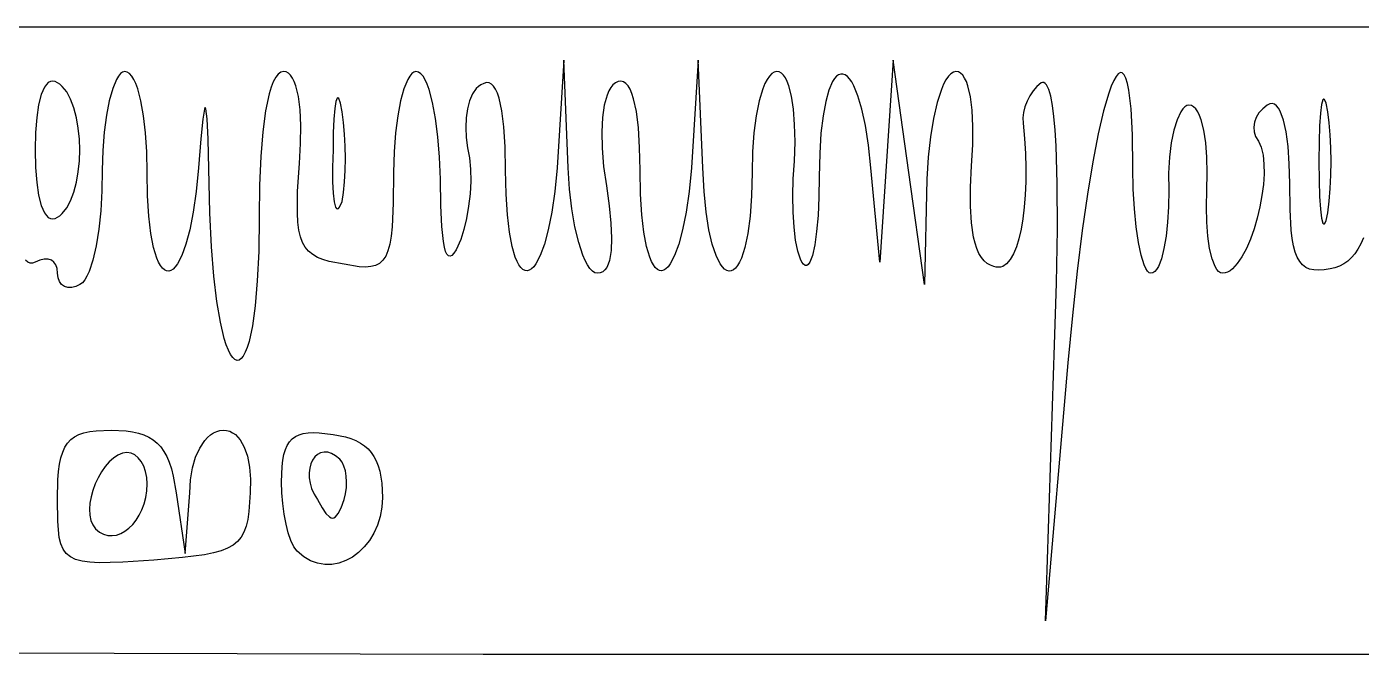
# Model space of a CAD drawing. Extents: x 27 to 7227, y -6929 to 395.
# Drawn here: x 2151.7 to 2624.6, y -6135.3 to -5913 of the extents above; entities that cross this region are included whole.
import ezdxf

# ---------------------------------------------------------------- set-up
doc = ezdxf.new("R2010")
doc.units = 0

msp = doc.modelspace()

# ---------------------------------------------------------------- linework, layer by layer
at = {"layer": 'Layer 1'}
for p, q in [((27.4645, -5913.03305), (3627.1245, -5913.03305)), ((2185.721028, -5929.090735), (2184.98367, -5929.627136)), ((2186.4642, -5928.9078), (2185.721028, -5929.090735)), ((2187.338178, -5929.090928), (2186.4642, -5928.9078)), ((2188.172623, -5929.628686), (2187.338178, -5929.090928)), ((2241.806702, -5929.138407), (2240.849978, -5929.822475)), ((2242.8204, -5928.9078), (2241.806702, -5929.138407)), ((2243.685076, -5929.055271), (2242.8204, -5928.9078)), ((2244.491616, -5929.492256), (2243.685076, -5929.055271)), ((2245.237694, -5930.210619), (2244.491616, -5929.492256)), ((2288.908478, -5929.090928), (2288.17112, -5929.628686)), ((2289.65165, -5928.9078), (2288.908478, -5929.090928)), ((2290.525821, -5929.100231), (2289.65165, -5928.9078)), ((2291.361623, -5929.665895), (2290.525821, -5929.100231)), ((2342.0391, -5924.93905), (2339.65785, -5963.03905)), ((2343.6266, -5963.03905), (2342.0391, -5924.93905)), ((2389.664, -5924.939), (2387.28275, -5963.039)), ((2391.2515, -5963.039), (2389.664, -5924.939)), ((2416.562358, -5929.090828), (2415.702721, -5929.628586)), ((2417.44525, -5928.9077), (2416.562358, -5929.090828)), ((2418.31012, -5929.054978), (2417.44525, -5928.9077)), ((2419.118016, -5929.49061), (2418.31012, -5929.054978)), ((2419.867777, -5930.205295), (2419.118016, -5929.49061)), ((2458.7202, -5924.9388), (2456.33895, -5960.6576)), ((2464.27645, -5964.6263), (2458.7202, -5924.9388)), ((2480.05315, -5929.09993), (2479.166964, -5929.665591)), ((2480.94515, -5928.9075), (2480.05315, -5929.09993)), ((2481.809826, -5929.055165), (2480.94515, -5928.9075)), ((2482.616366, -5929.493511), (2481.809826, -5929.055165)), ((2483.362444, -5930.21556), (2482.616366, -5929.493511)), ((2539.207956, -5929.282214), (2538.461003, -5929.705954)), ((2539.911307, -5929.398413), (2539.207956, -5929.282214)), ((2540.566986, -5930.067194), (2539.911307, -5929.398413)), ((2158.693691, -5933.475401), (2158.04063, -5934.41139)), ((2159.395586, -5932.802186), (2158.693691, -5933.475401)), ((2160.14399, -5932.398722), (2159.395586, -5932.802186)), ((2160.936577, -5932.271986), (2160.14399, -5932.398722)), ((2161.771022, -5932.428953), (2160.936577, -5932.271986)), ((2162.645, -5932.8766), (2161.771022, -5932.428953)), ((2163.518978, -5933.423069), (2162.645, -5932.8766)), ((2164.353423, -5934.160226), (2163.518978, -5933.423069)), ((2165.894414, -5936.150791), (2164.353423, -5934.160226)), ((2183.549649, -5931.685925), (2182.208646, -5934.935339)), ((2184.257939, -5930.498401), (2183.549649, -5931.685925)), ((2184.98367, -5929.627136), (2184.257939, -5930.498401)), ((2188.96521, -5930.503633), (2188.172623, -5929.628686)), ((2189.713614, -5931.698328), (2188.96521, -5930.503633)), ((2190.415509, -5933.195331), (2189.713614, -5931.698328)), ((2191.06857, -5934.9772), (2190.415509, -5933.195331)), ((2239.112099, -5932.504487), (2238.333271, -5934.479177)), ((2239.951389, -5930.948378), (2239.112099, -5932.504487)), ((2240.849978, -5929.822475), (2239.951389, -5930.948378)), ((2245.920986, -5931.202219), (2245.237694, -5930.210619)), ((2246.539165, -5932.458918), (2245.920986, -5931.202219)), ((2247.089907, -5933.972578), (2246.539165, -5932.458918)), ((2247.979775, -5937.738225), (2247.089907, -5933.972578)), ((2286.737099, -5931.698328), (2285.396096, -5934.9772)), ((2287.445389, -5930.503633), (2286.737099, -5931.698328)), ((2288.17112, -5929.628686), (2287.445389, -5930.503633)), ((2292.157892, -5930.587353), (2291.361623, -5929.665895)), ((2292.913466, -5931.847163), (2292.157892, -5930.587353)), ((2293.627183, -5933.427883), (2292.913466, -5931.847163)), ((2294.297878, -5935.312073), (2293.627183, -5933.427883)), ((2311.814638, -5934.20767), (2311.033291, -5934.918286)), ((2312.6704, -5933.6703), (2311.814638, -5934.20767)), ((2313.684098, -5933.093405), (2312.6704, -5933.6703)), ((2314.640822, -5932.850209), (2313.684098, -5933.093405)), ((2315.539411, -5932.939549), (2314.640822, -5932.850209)), ((2316.378701, -5933.360263), (2315.539411, -5932.939549)), ((2317.157529, -5934.111187), (2316.378701, -5933.360263)), ((2317.874733, -5935.191159), (2317.157529, -5934.111187)), ((2359.439926, -5933.600537), (2358.661291, -5934.575671)), ((2360.2953, -5932.87655), (2359.439926, -5933.600537)), ((2361.308998, -5932.448088), (2360.2953, -5932.87655)), ((2362.265722, -5932.351001), (2361.308998, -5932.448088)), ((2363.164311, -5932.5818), (2362.265722, -5932.351001)), ((2364.003601, -5933.136998), (2363.164311, -5932.5818)), ((2364.782429, -5934.013107), (2364.003601, -5933.136998)), ((2365.499633, -5935.206638), (2364.782429, -5934.013107)), ((2413.309844, -5933.195231), (2412.589732, -5934.9771)), ((2414.071813, -5931.698228), (2413.309844, -5933.195231)), ((2414.870989, -5930.503533), (2414.071813, -5931.698228)), ((2415.702721, -5929.628586), (2414.870989, -5930.503533)), ((2420.558238, -5931.189731), (2419.867777, -5930.205295)), ((2421.188239, -5932.434617), (2420.558238, -5931.189731)), ((2421.756615, -5933.930649), (2421.188239, -5932.434617)), ((2422.703844, -5937.63895), (2421.756615, -5933.930649)), ((2437.256428, -5932.490399), (2435.961356, -5935.453203)), ((2437.950691, -5931.412388), (2437.256428, -5932.490399)), ((2438.670097, -5930.604273), (2437.950691, -5931.412388)), ((2439.410141, -5930.06678), (2438.670097, -5930.604273)), ((2440.166319, -5929.800638), (2439.410141, -5930.06678)), ((2440.934123, -5929.806571), (2440.166319, -5929.800638)), ((2441.709049, -5930.085307), (2440.934123, -5929.806571)), ((2442.486592, -5930.637574), (2441.709049, -5930.085307)), ((2443.262245, -5931.464096), (2442.486592, -5930.637574)), ((2444.031503, -5932.565602), (2443.262245, -5931.464096)), ((2444.78986, -5933.942818), (2444.031503, -5932.565602)), ((2446.255852, -5937.527286), (2444.78986, -5933.942818)), ((2476.601424, -5933.427563), (2475.79663, -5935.311747)), ((2477.435288, -5931.846848), (2476.601424, -5933.427563)), ((2478.292405, -5930.587044), (2477.435288, -5931.846848)), ((2479.166964, -5929.665591), (2478.292405, -5930.587044)), ((2484.045736, -5931.214336), (2483.362444, -5930.21556)), ((2484.663915, -5932.482863), (2484.045736, -5931.214336)), ((2485.214657, -5934.014165), (2484.663915, -5932.482863)), ((2486.104525, -5937.837188), (2485.214657, -5934.014165)), ((2509.662727, -5934.206451), (2508.329475, -5935.778448)), ((2511.1076, -5932.8763), (2509.662727, -5934.206451)), ((2511.616871, -5932.75748), (2511.1076, -5932.8763)), ((2512.102888, -5932.846642), (2511.616871, -5932.75748)), ((2512.565651, -5933.142477), (2512.102888, -5932.846642)), ((2513.005159, -5933.643679), (2512.565651, -5933.142477)), ((2513.814412, -5935.256945), (2513.005159, -5933.643679)), ((2535.999228, -5934.090354), (2535.118562, -5936.5474)), ((2536.85257, -5932.122668), (2535.999228, -5934.090354)), ((2537.674518, -5930.656986), (2536.85257, -5932.122668)), ((2538.461003, -5929.705954), (2537.674518, -5930.656986)), ((2541.170923, -5931.301203), (2540.566986, -5930.067194)), ((2541.719051, -5933.113084), (2541.170923, -5931.301203)), ((2542.207297, -5935.51548), (2541.719051, -5933.113084)), ((2156.890313, -5937.043788), (2155.963237, -5940.643568)), ((2158.04063, -5934.41139), (2156.890313, -5937.043788)), ((2167.24937, -5938.736672), (2165.894414, -5936.150791)), ((2168.399688, -5941.80625), (2167.24937, -5938.736672)), ((2182.208646, -5934.935339), (2181.007169, -5939.22655)), ((2192.218888, -5939.325775), (2191.06857, -5934.9772)), ((2237.616067, -5936.860819), (2236.371181, -5942.79845)), ((2238.333271, -5934.479177), (2237.616067, -5936.860819)), ((2248.571987, -5942.43405), (2247.979775, -5937.738225)), ((2261.749078, -5938.325854), (2261.268488, -5939.524231)), ((2262.011465, -5938.235355), (2261.749078, -5938.325854)), ((2262.28548, -5938.494834), (2262.011465, -5938.235355)), ((2262.859088, -5940.096279), (2262.28548, -5938.494834)), ((2285.396096, -5934.9772), (2284.194619, -5939.325775)), ((2295.505556, -5939.9211), (2294.297878, -5935.312073)), ((2309.693838, -5936.808093), (2308.652041, -5939.237402)), ((2311.033291, -5934.918286), (2309.693838, -5936.808093)), ((2318.529151, -5936.599018), (2317.874733, -5935.191159)), ((2319.119619, -5938.3336), (2318.529151, -5936.599018)), ((2320.104055, -5942.778284), (2319.119619, -5938.3336)), ((2357.343542, -5937.242175), (2356.360656, -5940.801648)), ((2357.961722, -5935.792651), (2357.343542, -5937.242175)), ((2358.661291, -5934.575671), (2357.961722, -5935.792651)), ((2366.154051, -5936.714102), (2365.499633, -5935.206638)), ((2366.744519, -5938.532013), (2366.154051, -5936.714102)), ((2367.728955, -5943.085217), (2366.744519, -5938.532013)), ((2412.589732, -5934.9771), (2411.293688, -5939.325675)), ((2423.390624, -5942.24022), (2422.703844, -5937.63895)), ((2435.961356, -5935.453203), (2434.820926, -5939.48687)), ((2447.624176, -5942.223314), (2446.255852, -5937.527286)), ((2475.79663, -5935.311747), (2474.2975, -5939.920762)), ((2486.696737, -5942.627593), (2486.104525, -5937.837188)), ((2507.145051, -5937.536481), (2506.146663, -5939.424737)), ((2508.329475, -5935.778448), (2507.145051, -5937.536481)), ((2514.530647, -5937.675978), (2513.814412, -5935.256945)), ((2515.153865, -5940.890312), (2514.530647, -5937.675978)), ((2535.118562, -5936.5474), (2533.291538, -5942.878993)), ((2542.987872, -5942.142401), (2542.207297, -5935.51548)), ((2611.001778, -5938.95372), (2610.521187, -5940.615631)), ((2611.264165, -5938.676218), (2611.001778, -5938.95372)), ((2611.53818, -5938.780087), (2611.264165, -5938.676218)), ((2612.111788, -5940.169142), (2611.53818, -5938.780087)), ((2155.963237, -5940.643568), (2155.278008, -5945.15492)), ((2169.326763, -5945.247903), (2168.399688, -5941.80625)), ((2181.007169, -5939.22655), (2179.991727, -5944.41073)), ((2193.145963, -5944.604529), (2192.218888, -5939.325775)), ((2214.750796, -5942.179921), (2214.170986, -5945.762642)), ((2215.004656, -5941.697202), (2214.750796, -5942.179921)), ((2215.237588, -5942.103963), (2215.004656, -5941.697202)), ((2215.649965, -5945.637083), (2215.237588, -5942.103963)), ((2236.371181, -5942.79845), (2235.386745, -5950.224363)), ((2248.847939, -5947.994944), (2248.571987, -5942.43405)), ((2260.862311, -5942.024854), (2260.549152, -5945.762613)), ((2261.268488, -5939.524231), (2260.862311, -5942.024854)), ((2263.4513, -5943.1953), (2262.859088, -5940.096279)), ((2263.972198, -5946.968713), (2263.4513, -5943.1953)), ((2263.4513, -5943.1953), (2263.4513, -5943.1953)), ((2284.194619, -5939.325775), (2283.179177, -5944.604529)), ((2296.527199, -5945.534714), (2295.505556, -5939.9211)), ((2307.9079, -5942.103894), (2307.461416, -5945.305249)), ((2308.652041, -5939.237402), (2307.9079, -5942.103894)), ((2320.81874, -5948.515913), (2320.104055, -5942.778284)), ((2356.360656, -5940.801648), (2355.731238, -5945.179675)), ((2368.44364, -5948.838345), (2367.728955, -5943.085217)), ((2411.293688, -5939.325675), (2410.220885, -5944.604429)), ((2423.807652, -5947.660044), (2423.390624, -5942.24022)), ((2434.820926, -5939.48687), (2433.871181, -5944.585588)), ((2448.858789, -5948.036717), (2447.624176, -5942.223314)), ((2474.2975, -5939.920762), (2472.984408, -5945.53437)), ((2486.972689, -5948.32957), (2486.696737, -5942.627593)), ((2504.856819, -5943.368683), (2504.639778, -5945.31275)), ((2505.371516, -5941.387408), (2504.856819, -5943.368683)), ((2506.146663, -5939.424737), (2505.371516, -5941.387408)), ((2515.684065, -5944.889482), (2515.153865, -5940.890312)), ((2533.291538, -5942.878993), (2531.404051, -5951.01629)), ((2543.480092, -5951.283122), (2542.987872, -5942.142401)), ((2560.593002, -5943.182641), (2559.281454, -5945.96231)), ((2561.294122, -5942.168946), (2560.593002, -5943.182641)), ((2562.016171, -5941.426164), (2561.294122, -5942.168946)), ((2562.752172, -5940.96941), (2562.016171, -5941.426164)), ((2563.49515, -5940.8138), (2562.752172, -5940.96941)), ((2564.36002, -5940.969411), (2563.49515, -5940.8138)), ((2565.167916, -5941.426168), (2564.36002, -5940.969411)), ((2565.917677, -5942.168954), (2565.167916, -5941.426168)), ((2566.608138, -5943.182655), (2565.917677, -5942.168954)), ((2567.238139, -5944.452154), (2566.608138, -5943.182655)), ((2588.324642, -5943.579523), (2587.341756, -5945.180975)), ((2589.642391, -5942.108295), (2588.324642, -5943.579523)), ((2591.2764, -5940.8138), (2589.642391, -5942.108295)), ((2592.150378, -5940.384545), (2591.2764, -5940.8138)), ((2592.984823, -5940.282017), (2592.150378, -5940.384545)), ((2593.77741, -5940.498076), (2592.984823, -5940.282017)), ((2594.525814, -5941.024583), (2593.77741, -5940.498076)), ((2595.227709, -5941.853399), (2594.525814, -5941.024583)), ((2595.88077, -5942.976386), (2595.227709, -5941.853399)), ((2597.031087, -5946.072312), (2595.88077, -5942.976386)), ((2610.115011, -5943.691407), (2609.801852, -5948.106635)), ((2610.521187, -5940.615631), (2610.115011, -5943.691407)), ((2612.704, -5943.1953), (2612.111788, -5940.169142)), ((2613.224898, -5947.04151), (2612.704, -5943.1952)), ((2612.704, -5943.1952), (2612.704, -5943.1953)), ((2155.278008, -5945.15492), (2154.853228, -5950.522035)), ((2170.011992, -5948.950009), (2169.326763, -5945.247903)), ((2179.991727, -5944.41073), (2179.208829, -5950.33905)), ((2193.831192, -5950.673934), (2193.145963, -5944.604529)), ((2214.170986, -5945.762642), (2213.479555, -5952.749808)), ((2216.006533, -5952.881602), (2215.649965, -5945.637083)), ((2248.789028, -5954.355797), (2248.847939, -5947.994944)), ((2260.549152, -5945.762613), (2260.347613, -5950.672399)), ((2264.344269, -5951.058386), (2263.972198, -5946.968713)), ((2283.179177, -5944.604529), (2282.396279, -5950.673934)), ((2297.353505, -5952.013388), (2296.527199, -5945.534714)), ((2307.461416, -5945.305249), (2307.312588, -5948.739148)), ((2355.731238, -5945.179675), (2355.473889, -5950.301843)), ((2410.220885, -5944.604429), (2409.408531, -5950.673834)), ((2423.945628, -5953.824009), (2423.807652, -5947.660044)), ((2433.871181, -5944.585588), (2433.148165, -5950.743541)), ((2449.923644, -5954.973308), (2448.858789, -5948.036717)), ((2472.984408, -5945.53437), (2471.903863, -5952.013045)), ((2486.913778, -5954.88731), (2486.972689, -5948.32957)), ((2504.639778, -5945.31275), (2504.7576, -5947.1638)), ((2504.7576, -5947.1638), (2505.260864, -5952.609019)), ((2516.121247, -5949.663025), (2515.684065, -5944.889482)), ((2559.281454, -5945.96231), (2558.137337, -5949.64425)), ((2567.806515, -5945.962336), (2567.238139, -5944.452154)), ((2568.753744, -5949.644287), (2567.806515, -5945.962336)), ((2586.712338, -5946.866144), (2586.454989, -5948.588519)), ((2587.341756, -5945.180975), (2586.712338, -5946.866144)), ((2597.958163, -5950.24725), (2597.031087, -5946.072312)), ((2609.801852, -5948.106635), (2609.600313, -5953.786904)), ((2613.596969, -5951.343597), (2613.224898, -5947.04151)), ((2154.853228, -5950.522035), (2154.7075, -5956.6891)), ((2170.436772, -5952.800949), (2170.011992, -5948.950009)), ((2170.5825, -5956.6891), (2170.436772, -5952.800949)), ((2179.208829, -5950.33905), (2178.704984, -5956.862683)), ((2194.255972, -5957.394467), (2193.831192, -5950.673934)), ((2213.479555, -5952.749808), (2212.6579, -5963.0391)), ((2216.62665, -5978.9141), (2216.006533, -5952.881602)), ((2235.386745, -5950.224363), (2234.67206, -5959.045538)), ((2260.347613, -5950.672399), (2260.2763, -5956.6891)), ((2264.567511, -5955.334094), (2264.344269, -5951.058386)), ((2282.396279, -5950.673934), (2281.892434, -5957.394467)), ((2297.975173, -5959.217592), (2297.353505, -5952.013388)), ((2307.312588, -5948.739148), (2307.461416, -5952.303271)), ((2307.461416, -5952.303271), (2307.9079, -5955.8953)), ((2321.254372, -5955.537184), (2320.81874, -5948.515913)), ((2355.473889, -5950.301843), (2355.607214, -5956.093738)), ((2368.879272, -5955.763492), (2368.44364, -5948.838345)), ((2409.408531, -5950.673834), (2408.893834, -5957.394367)), ((2433.148165, -5950.743541), (2432.687924, -5957.954916)), ((2471.903863, -5952.013045), (2471.102373, -5959.217263)), ((2505.260864, -5952.609019), (2505.583906, -5957.908895)), ((2516.465412, -5955.200475), (2516.121247, -5949.663025)), ((2531.404051, -5951.01629), (2529.48866, -5960.858135)), ((2543.6514, -5963.0388), (2543.480092, -5951.283122)), ((2558.137337, -5949.64425), (2557.216463, -5954.10754)), ((2569.440524, -5954.107584), (2568.753744, -5949.644287)), ((2586.454989, -5948.588519), (2586.588314, -5950.301593)), ((2586.588314, -5950.301593), (2587.130917, -5951.958856)), ((2587.130917, -5951.958856), (2588.1014, -5953.5138)), ((2598.643392, -5955.436086), (2597.958163, -5950.24725)), ((2613.820211, -5955.961936), (2613.596969, -5951.343597)), ((2154.7075, -5956.6891), (2154.853228, -5962.856165)), ((2170.436772, -5960.57722), (2170.5825, -5956.6891)), ((2170.5825, -5956.6891), (2170.5825, -5956.6891)), ((2178.704984, -5956.862683), (2178.5267, -5963.8328)), ((2194.4017, -5964.6266), (2194.255972, -5957.394467)), ((2248.37665, -5961.4515), (2248.789028, -5954.355797)), ((2260.2763, -5956.6891), (2260.087164, -5962.780201)), ((2264.641925, -5959.665612), (2264.567511, -5955.334094)), ((2281.892434, -5957.394467), (2281.71415, -5964.6266)), ((2307.9079, -5955.8953), (2308.619484, -5959.44237)), ((2321.40165, -5963.8328), (2321.254372, -5955.537184)), ((2355.607214, -5956.093738), (2356.149817, -5962.480945)), ((2369.02655, -5963.83275), (2368.879272, -5955.763492)), ((2408.893834, -5957.394367), (2408.714, -5964.6265)), ((2423.79525, -5960.6577), (2423.945628, -5953.824009)), ((2450.7827, -5963.0389), (2449.923644, -5954.973308)), ((2486.5014, -5962.245), (2486.913778, -5954.88731)), ((2516.87469, -5968.525239), (2516.465412, -5955.200475)), ((2557.216463, -5954.10754), (2556.574642, -5959.231259)), ((2569.857552, -5959.231302), (2569.440524, -5954.107584)), ((2588.1014, -5953.5138), (2589.109866, -5955.740207)), ((2589.109866, -5955.740207), (2589.769515, -5958.488678)), ((2599.068172, -5961.573707), (2598.643392, -5955.436086)), ((2609.600313, -5953.786904), (2609.529, -5960.6578)), ((2613.894625, -5960.757), (2613.820211, -5955.961936)), ((2170.011992, -5964.428141), (2170.436772, -5960.57722)), ((2234.67206, -5959.045538), (2234.236428, -5969.168956)), ((2247.723991, -5971.320682), (2248.37665, -5961.4515)), ((2264.567511, -5963.922717), (2264.641925, -5959.665612)), ((2298.3829, -5967.0078), (2297.975173, -5959.217592)), ((2308.619484, -5959.44237), (2308.986904, -5963.435926)), ((2356.149817, -5962.480945), (2357.1203, -5969.38905)), ((2423.345665, -5966.882112), (2423.79525, -5960.6577)), ((2432.687924, -5957.954916), (2432.5265, -5966.2139)), ((2456.33895, -5960.6576), (2453.9577, -5996.3764)), ((2471.102373, -5959.217263), (2470.62645, -5967.0075)), ((2486.093673, -5969.867807), (2486.5014, -5962.245)), ((2505.583906, -5957.908895), (2505.732541, -5963.029711)), ((2529.48866, -5960.858135), (2527.57792, -5972.303372)), ((2556.574642, -5959.231259), (2556.267684, -5964.894486)), ((2569.995528, -5964.894515), (2569.857552, -5959.231302)), ((2589.769515, -5958.488678), (2590.103603, -5961.667358)), ((2590.103603, -5961.667358), (2590.135384, -5965.184392)), ((2599.2139, -5968.595), (2599.068172, -5961.573707)), ((2609.529, -5960.6578), (2609.600313, -5967.530261)), ((2613.820211, -5965.589264), (2613.894625, -5960.757)), ((2154.853228, -5962.856165), (2155.278008, -5968.22328)), ((2169.326763, -5968.13024), (2170.011992, -5964.428141)), ((2178.5267, -5963.8328), (2178.380972, -5971.171901)), ((2194.563124, -5972.980354), (2194.4017, -5964.6266)), ((2212.6579, -5963.0391), (2211.798844, -5971.42851)), ((2260.087164, -5962.780201), (2260.102667, -5967.91322)), ((2264.344269, -5967.975183), (2264.567511, -5963.922717)), ((2281.71415, -5964.6266), (2281.614931, -5975.498792)), ((2298.494521, -5976.393288), (2298.3829, -5967.0078)), ((2308.986904, -5963.435926), (2309.038064, -5967.727139)), ((2321.563074, -5972.326274), (2321.40165, -5963.8328)), ((2339.65785, -5963.03905), (2338.798794, -5971.428267)), ((2344.102523, -5970.567275), (2343.6266, -5963.03905)), ((2369.187974, -5972.326224), (2369.02655, -5963.83275)), ((2387.28275, -5963.039), (2386.423694, -5971.428217)), ((2391.709224, -5971.42841), (2391.2515, -5963.039)), ((2408.714, -5964.6265), (2408.535329, -5972.980254)), ((2423.175133, -5972.948402), (2423.345665, -5966.882112)), ((2432.5265, -5966.2139), (2432.417979, -5973.371619)), ((2453.9577, -5996.3764), (2450.7827, -5963.0389)), ((2469.8327, -6004.3138), (2464.27645, -5964.6263)), ((2470.62645, -5967.0075), (2469.8327, -6004.3138)), ((2505.732541, -5963.029711), (2505.712581, -5967.937747)), ((2543.794027, -5970.567025), (2543.6514, -5963.0388)), ((2556.267684, -5964.894486), (2556.3514, -5970.9763)), ((2569.84515, -5970.9763), (2569.995528, -5964.894515)), ((2590.135384, -5965.184392), (2589.888113, -5968.947925)), ((2613.596969, -5970.319203), (2613.820211, -5965.589264)), ((2155.278008, -5968.22328), (2155.963237, -5972.734632)), ((2167.24937, -5974.641479), (2168.399688, -5971.571894)), ((2168.399688, -5971.571894), (2169.326763, -5968.13024)), ((2178.380972, -5971.171901), (2177.956192, -5978.194736)), ((2211.798844, -5971.42851), (2210.733989, -5978.734266)), ((2234.236428, -5969.168956), (2234.08915, -5980.5016)), ((2247.620128, -5979.087662), (2247.723991, -5971.320682)), ((2260.102667, -5967.91322), (2260.304205, -5972.023045)), ((2260.304205, -5972.023045), (2260.673175, -5975.044563)), ((2263.4513, -5974.9453), (2263.972198, -5971.692785)), ((2263.972198, -5971.692785), (2264.344269, -5967.975183)), ((2309.038064, -5967.727139), (2308.800869, -5972.167181)), ((2338.798794, -5971.428267), (2337.733939, -5978.732666)), ((2344.904013, -5977.574605), (2344.102523, -5970.567275)), ((2357.1203, -5969.38905), (2358.12334, -5976.416545)), ((2386.423694, -5971.428217), (2385.358839, -5978.732616)), ((2392.457628, -5978.734166), (2391.709224, -5971.42841)), ((2486.067318, -5976.64415), (2486.093673, -5969.867807)), ((2505.712581, -5967.937747), (2505.529841, -5972.599285)), ((2516.911897, -5984.780059), (2516.87469, -5968.525239)), ((2544.197103, -5977.574355), (2543.794027, -5970.567025)), ((2556.3514, -5970.9763), (2556.241329, -5976.796102)), ((2569.693221, -5976.796102), (2569.84515, -5970.9763)), ((2589.888113, -5968.947925), (2589.385043, -5972.866101)), ((2599.339476, -5977.737078), (2599.2139, -5968.595)), ((2609.600313, -5967.530261), (2609.801852, -5973.221387)), ((2613.224898, -5974.80729), (2613.596969, -5970.319203)), ((2155.963237, -5972.734632), (2156.890313, -5976.334413)), ((2156.890313, -5976.334413), (2158.04063, -5978.96681)), ((2165.894414, -5977.227374), (2167.24937, -5974.641479)), ((2195.023365, -5980.18534), (2194.563124, -5972.980354)), ((2260.673175, -5975.044563), (2261.190973, -5976.91266)), ((2262.598639, -5976.928141), (2263.4513, -5974.9453)), ((2281.614931, -5975.498792), (2281.218056, -5983.887425)), ((2298.829384, -5983.750986), (2298.494521, -5976.393288)), ((2308.303225, -5976.607226), (2307.573037, -5980.898446)), ((2308.800869, -5972.167181), (2308.303225, -5976.607226)), ((2322.023315, -5979.65354), (2321.563074, -5972.326274)), ((2358.12334, -5976.416545), (2358.745007, -5982.597575)), ((2369.648215, -5979.65349), (2369.187974, -5972.326224)), ((2408.535329, -5972.980254), (2408.028771, -5980.18524)), ((2423.26505, -5978.698437), (2423.175133, -5972.948402)), ((2432.417979, -5973.371619), (2432.10482, -5979.868909)), ((2486.431637, -5982.546124), (2486.067318, -5976.64415)), ((2505.529841, -5972.599285), (2505.190134, -5976.980607)), ((2527.57792, -5972.303372), (2525.704388, -5985.250843)), ((2556.241329, -5976.796102), (2555.917318, -5982.262441)), ((2569.820345, -5982.262441), (2569.693221, -5976.796102)), ((2589.385043, -5972.866101), (2588.649429, -5976.847065)), ((2609.801852, -5973.221387), (2610.115011, -5977.66607)), ((2612.704, -5978.914), (2613.224898, -5974.80729)), ((2158.04063, -5978.96681), (2158.693691, -5979.902799)), ((2158.693691, -5979.902799), (2159.395586, -5980.576014)), ((2159.395586, -5980.576014), (2160.14399, -5980.979478)), ((2160.14399, -5980.979478), (2160.936577, -5981.106214)), ((2160.936577, -5981.106214), (2161.771022, -5980.949247)), ((2161.771022, -5980.949247), (2162.645, -5980.5016)), ((2162.645, -5980.5016), (2163.518978, -5979.955121)), ((2163.518978, -5979.955121), (2164.353423, -5979.217955)), ((2164.353423, -5979.217955), (2165.894414, -5977.227374)), ((2177.956192, -5978.194736), (2177.270963, -5984.733874)), ((2195.746381, -5986.246211), (2195.023365, -5980.18534)), ((2210.733989, -5978.734266), (2209.499376, -5984.951716)), ((2217.215172, -5990.939916), (2216.62665, -5978.9141)), ((2234.08915, -5980.5016), (2233.919199, -5992.613837)), ((2247.805971, -5982.27003), (2247.620128, -5979.087662)), ((2261.190973, -5976.91266), (2261.499869, -5977.393828)), ((2261.499869, -5977.393828), (2261.838995, -5977.562223)), ((2261.838995, -5977.562223), (2262.206027, -5977.409708)), ((2262.206027, -5977.409708), (2262.598639, -5976.928141)), ((2307.573037, -5980.898446), (2306.63821, -5984.892013)), ((2322.746331, -5985.820411), (2322.023315, -5979.65354)), ((2337.733939, -5978.732666), (2336.499326, -5984.946434)), ((2345.984558, -5983.91221), (2344.904013, -5977.574605)), ((2370.371231, -5985.820361), (2369.648215, -5979.65349)), ((2385.358839, -5978.732616), (2384.124226, -5984.946384)), ((2393.452528, -5984.951616), (2392.457628, -5978.734166)), ((2408.028771, -5980.18524), (2407.238509, -5986.246111)), ((2423.596813, -5983.974088), (2423.26505, -5978.698437)), ((2432.10482, -5979.868909), (2431.605626, -5985.566245)), ((2504.699274, -5981.047993), (2504.063075, -5984.767725)), ((2505.190134, -5976.980607), (2504.699274, -5981.047993)), ((2544.823421, -5983.91196), (2544.197103, -5977.574355)), ((2587.704525, -5980.798962), (2586.573586, -5984.629937)), ((2588.649429, -5976.847065), (2587.704525, -5980.798962)), ((2599.772012, -5985.028105), (2599.339476, -5977.737078)), ((2610.115011, -5977.66607), (2610.521187, -5980.7992)), ((2610.521187, -5980.7992), (2611.001778, -5982.555667)), ((2612.111788, -5981.678177), (2612.704, -5978.914)), ((2177.270963, -5984.733874), (2176.343888, -5990.621888)), ((2196.696126, -5991.167616), (2195.746381, -5986.246211)), ((2209.499376, -5984.951716), (2208.131052, -5990.076209)), ((2248.167382, -5985.031494), (2247.805971, -5982.27003)), ((2248.717154, -5987.406934), (2248.167382, -5985.031494)), ((2281.218056, -5983.887425), (2280.861489, -5987.234703)), ((2299.38749, -5989.136706), (2298.829384, -5983.750986)), ((2306.63821, -5984.892013), (2305.52665, -5988.4391)), ((2323.696076, -5990.832702), (2322.746331, -5985.820411)), ((2336.499326, -5984.946434), (2335.131002, -5990.063757)), ((2347.29765, -5989.431263), (2345.984558, -5983.91221)), ((2358.745007, -5982.597575), (2358.976001, -5987.904237)), ((2371.320976, -5990.832652), (2370.371231, -5985.820361)), ((2384.124226, -5984.946384), (2382.755902, -5990.063707)), ((2394.649742, -5990.076109), (2393.452528, -5984.951616)), ((2407.238509, -5986.246111), (2406.208727, -5991.167516)), ((2424.151817, -5988.617221), (2423.596813, -5983.974088)), ((2431.605626, -5985.566245), (2430.939, -5990.3241)), ((2487.195931, -5987.545825), (2486.431637, -5982.546124)), ((2504.063075, -5984.767725), (2503.28735, -5988.106085)), ((2516.577034, -6003.881218), (2516.911897, -5984.780059)), ((2525.704388, -5985.250843), (2523.90062, -5999.599393)), ((2545.635775, -5989.431012), (2544.823421, -5983.91196)), ((2555.917318, -5982.262441), (2555.388668, -5987.24509)), ((2570.207919, -5987.24509), (2569.820345, -5982.262441)), ((2586.573586, -5984.629937), (2585.279867, -5988.248135)), ((2600.129552, -5988.028891), (2599.772012, -5985.028105)), ((2611.001778, -5982.555667), (2611.264165, -5982.897306)), ((2611.264165, -5982.897306), (2611.53818, -5982.870362)), ((2611.53818, -5982.870362), (2611.821496, -5982.466699)), ((2611.821496, -5982.466699), (2612.111788, -5981.678177)), ((2176.343888, -5990.621888), (2175.19357, -5995.691346)), ((2208.131052, -5990.076209), (2206.66506, -5994.103095)), ((2218.060657, -6001.4135), (2217.215172, -5990.939916)), ((2249.468075, -5989.431231), (2248.717154, -5987.406934)), ((2250.432936, -5991.139269), (2249.468075, -5989.431231)), ((2280.374697, -5990.062245), (2279.739077, -5992.403772)), ((2280.861489, -5987.234703), (2280.374697, -5990.062245)), ((2299.750258, -5991.107517), (2299.38749, -5989.136706)), ((2305.52665, -5988.4391), (2303.852334, -5992.076073)), ((2324.836506, -5994.696226), (2323.696076, -5990.832702)), ((2335.131002, -5990.063757), (2333.66501, -5994.078822)), ((2348.79678, -5993.982932), (2347.29765, -5989.431263)), ((2358.976001, -5987.904237), (2358.807019, -5992.308625)), ((2372.461406, -5994.696176), (2371.320976, -5990.832652)), ((2382.755902, -5990.063707), (2381.28991, -5994.078772)), ((2396.005086, -5994.102995), (2394.649742, -5990.076109)), ((2424.911461, -5992.469705), (2424.151817, -5988.617221)), ((2430.939, -5990.3241), (2430.123546, -5994.002949)), ((2487.730976, -5989.698603), (2487.195931, -5987.545825)), ((2488.369503, -5991.615348), (2487.730976, -5989.698603)), ((2503.28735, -5988.106085), (2502.377913, -5991.029353)), ((2546.596957, -5993.982682), (2545.635775, -5989.431012)), ((2555.388668, -5987.24509), (2554.664681, -5991.613825)), ((2570.837337, -5991.613825), (2570.207919, -5987.24509)), ((2585.279867, -5988.248135), (2583.846621, -5991.5617)), ((2600.595224, -5990.626213), (2600.129552, -5988.028891)), ((2601.179494, -5992.839838), (2600.595224, -5990.626213)), ((2624.415462, -5989.927075), (2623.401183, -5991.783747)), ((2625.336724, -5987.837859), (2624.415462, -5989.927075)), ((2156.422623, -5995.668116), (2154.7142, -5996.3766)), ((2157.963614, -5995.322401), (2156.422623, -5995.668116)), ((2159.31857, -5995.330152), (2157.963614, -5995.322401)), ((2160.468888, -5995.682069), (2159.31857, -5995.330152)), ((2161.395963, -5996.368849), (2160.468888, -5995.682069)), ((2175.19357, -5995.691346), (2173.838614, -5999.77482)), ((2197.836556, -5994.954206), (2196.696126, -5991.167616)), ((2198.467015, -5996.423399), (2197.836556, -5994.954206)), ((2206.66506, -5994.103095), (2205.137445, -5997.027723)), ((2233.919199, -5992.613837), (2233.436475, -6003.059899)), ((2251.624527, -5992.565927), (2250.432936, -5991.139269)), ((2253.055638, -5993.746089), (2251.624527, -5992.565927)), ((2254.739059, -5994.714635), (2253.055638, -5993.746089)), ((2256.687581, -5995.506448), (2254.739059, -5994.714635)), ((2258.913993, -5996.156408), (2256.687581, -5995.506448)), ((2278.936025, -5994.293), (2277.946938, -5995.763649)), ((2279.739077, -5992.403772), (2278.936025, -5994.293)), ((2300.168838, -5992.606263), (2299.750258, -5991.107517)), ((2300.643227, -5993.63992), (2300.168838, -5992.606263)), ((2301.173427, -5994.215467), (2300.643227, -5993.63992)), ((2301.759438, -5994.339879), (2301.173427, -5994.215467)), ((2302.401259, -5994.020133), (2301.759438, -5994.339879)), ((2303.098891, -5993.263205), (2302.401259, -5994.020133)), ((2303.852334, -5992.076073), (2303.098891, -5993.263205)), ((2325.466965, -5996.199017), (2324.836506, -5994.696226)), ((2333.66501, -5994.078822), (2332.137395, -5996.985815)), ((2349.601574, -5995.849489), (2348.79678, -5993.982932)), ((2358.807019, -5992.308625), (2358.228759, -5995.782835)), ((2373.091865, -5996.198967), (2372.461406, -5994.696176)), ((2381.28991, -5994.078772), (2379.762295, -5996.985765)), ((2397.474376, -5997.027623), (2396.005086, -5994.102995)), ((2404.983608, -5994.954106), (2404.311604, -5996.423299)), ((2406.208727, -5991.167516), (2404.983608, -5994.954106)), ((2425.85714, -5995.373408), (2424.911461, -5992.469705)), ((2426.393929, -5996.420051), (2425.85714, -5995.373408)), ((2430.123546, -5994.002949), (2429.177867, -5996.463266)), ((2489.112675, -5993.292572), (2488.369503, -5991.615348)), ((2489.961654, -5994.726787), (2489.112675, -5993.292572)), ((2490.917603, -5995.914506), (2489.961654, -5994.726787)), ((2500.181156, -5995.495741), (2498.905465, -5996.971423)), ((2501.340577, -5993.503811), (2500.181156, -5995.495741)), ((2502.377913, -5991.029353), (2501.340577, -5993.503811)), ((2547.669759, -5997.418139), (2546.596957, -5993.982682)), ((2553.754659, -5995.238419), (2552.667904, -5997.988647)), ((2554.664681, -5991.613825), (2553.754659, -5995.238419)), ((2571.689999, -5995.238419), (2570.837337, -5991.613825)), ((2572.747298, -5997.988647), (2571.689999, -5995.238419)), ((2582.297103, -5994.478777), (2580.654568, -5996.90751)), ((2583.846621, -5991.5617), (2582.297103, -5994.478777)), ((2601.892825, -5994.689531), (2601.179494, -5992.839838)), ((2602.745682, -5996.19506), (2601.892825, -5994.689531)), ((2621.08427, -5994.822708), (2619.776986, -5996.016625)), ((2622.291561, -5993.413687), (2621.08427, -5994.822708)), ((2623.401183, -5991.783747), (2622.291561, -5993.413687)), ((2152.134706, -5996.451591), (2151.32836, -5995.744073)), ((2152.97012, -5996.799828), (2152.134706, -5996.451591)), ((2153.831114, -5996.778319), (2152.97012, -5996.799828)), ((2154.7142, -5996.3766), (2153.831114, -5996.778319)), ((2162.081192, -5997.38119), (2161.395963, -5996.368849)), ((2162.505972, -5998.709791), (2162.081192, -5997.38119)), ((2162.6517, -6000.34535), (2162.505972, -5998.709791)), ((2162.829984, -6001.980909), (2162.6517, -6000.34535)), ((2173.838614, -5999.77482), (2173.09021, -6001.394492)), ((2199.131628, -5997.610633), (2198.467015, -5996.423399)), ((2199.825891, -5998.516489), (2199.131628, -5997.610633)), ((2200.545297, -5999.141548), (2199.825891, -5998.516489)), ((2201.285341, -5999.486391), (2200.545297, -5999.141548)), ((2202.041519, -5999.5516), (2201.285341, -5999.486391)), ((2202.809323, -5999.337756), (2202.041519, -5999.5516)), ((2203.584249, -5998.845442), (2202.809323, -5999.337756)), ((2204.361792, -5998.075237), (2203.584249, -5998.845442)), ((2205.137445, -5997.027723), (2204.361792, -5998.075237)), ((2264.25165, -5997.1703), (2258.913993, -5996.156408)), ((2269.559853, -5998.018339), (2264.25165, -5997.1703)), ((2271.758169, -5998.134813), (2269.559853, -5998.018339)), ((2273.677431, -5998.0013), (2271.758169, -5998.134813)), ((2275.336245, -5997.58408), (2273.677431, -5998.0013)), ((2276.753213, -5996.849436), (2275.336245, -5997.58408)), ((2277.946938, -5995.763649), (2276.753213, -5996.849436)), ((2326.131578, -5997.416797), (2325.466965, -5996.199017)), ((2326.825841, -5998.350291), (2326.131578, -5997.416797)), ((2327.545247, -5999.000227), (2326.825841, -5998.350291)), ((2328.285291, -5999.367332), (2327.545247, -5999.000227)), ((2329.041469, -5999.452331), (2328.285291, -5999.367332)), ((2329.809273, -5999.255953), (2329.041469, -5999.452331)), ((2330.584199, -5998.778923), (2329.809273, -5999.255953)), ((2331.361742, -5998.021968), (2330.584199, -5998.778923)), ((2332.137395, -5996.985815), (2331.361742, -5998.021968)), ((2350.435438, -5997.418389), (2349.601574, -5995.849489)), ((2351.292555, -5998.671029), (2350.435438, -5997.418389)), ((2352.167114, -5999.588805), (2351.292555, -5998.671029)), ((2353.0533, -6000.153113), (2352.167114, -5999.588805)), ((2353.9453, -6000.34535), (2353.0533, -6000.153113)), ((2354.93148, -6000.215707), (2353.9453, -6000.34535)), ((2355.807202, -5999.829102), (2354.93148, -6000.215707)), ((2356.573628, -5999.189025), (2355.807202, -5999.829102)), ((2357.231921, -5998.298963), (2356.573628, -5999.189025)), ((2357.783244, -5997.162403), (2357.231921, -5998.298963)), ((2358.228759, -5995.782835), (2357.783244, -5997.162403)), ((2373.756478, -5997.416747), (2373.091865, -5996.198967)), ((2374.450741, -5998.350241), (2373.756478, -5997.416747)), ((2375.170147, -5999.000177), (2374.450741, -5998.350241)), ((2375.910191, -5999.367282), (2375.170147, -5999.000177)), ((2376.666369, -5999.452281), (2375.910191, -5999.367282)), ((2377.434173, -5999.255903), (2376.666369, -5999.452281)), ((2378.209099, -5998.778873), (2377.434173, -5999.255903)), ((2378.986642, -5998.021918), (2378.209099, -5998.778873)), ((2379.762295, -5996.985765), (2378.986642, -5998.021918)), ((2398.237944, -5998.075137), (2397.474376, -5997.027623)), ((2399.013429, -5998.845342), (2398.237944, -5998.075137)), ((2399.79531, -5999.337656), (2399.013429, -5998.845342)), ((2400.578063, -5999.5515), (2399.79531, -5999.337656)), ((2401.356164, -5999.486291), (2400.578063, -5999.5515)), ((2402.124092, -5999.141448), (2401.356164, -5999.486291)), ((2402.876323, -5998.516389), (2402.124092, -5999.141448)), ((2403.607335, -5997.610533), (2402.876323, -5998.516389)), ((2404.311604, -5996.423299), (2403.607335, -5997.610533)), ((2426.97025, -5997.1702), (2426.393929, -5996.420051)), ((2427.555873, -5997.563781), (2426.97025, -5997.1702)), ((2428.120567, -5997.565525), (2427.555873, -5997.563781)), ((2428.662007, -5997.192873), (2428.120567, -5997.565525)), ((2429.177867, -5996.463266), (2428.662007, -5997.192873)), ((2491.981686, -5996.85224), (2490.917603, -5995.914506)), ((2493.155064, -5997.5365), (2491.981686, -5996.85224)), ((2494.4389, -5997.9638), (2493.155064, -5997.5365)), ((2495.245702, -5998.180768), (2494.4389, -5997.9638)), ((2496.028523, -5998.239171), (2495.245702, -5998.180768)), ((2496.786636, -5998.143223), (2496.028523, -5998.239171)), ((2497.519316, -5997.897139), (2496.786636, -5998.143223)), ((2498.905465, -5996.971423), (2497.519316, -5997.897139)), ((2523.90062, -5999.599393), (2522.199172, -6015.247864)), ((2548.236391, -5998.670779), (2547.669759, -5997.418139)), ((2548.816976, -5999.588555), (2548.236391, -5998.670779)), ((2549.406863, -6000.152863), (2548.816976, -5999.588555)), ((2550.0014, -6000.3451), (2549.406863, -6000.152863)), ((2550.726743, -6000.189683), (2550.0014, -6000.3451)), ((2551.413717, -5999.734282), (2550.726743, -6000.189683)), ((2552.061158, -5998.995178), (2551.413717, -5999.734282)), ((2552.667904, -5997.988647), (2552.061158, -5998.995178)), ((2573.346874, -5998.995178), (2572.747298, -5997.988647)), ((2573.990633, -5999.734282), (2573.346874, -5998.995178)), ((2574.67625, -6000.189683), (2573.990633, -5999.734282)), ((2575.4014, -6000.3451), (2574.67625, -6000.189683)), ((2576.293884, -6000.240043), (2575.4014, -6000.3451)), ((2577.183462, -5999.932527), (2576.293884, -6000.240043)), ((2578.067226, -5999.434034), (2577.183462, -5999.932527)), ((2578.942269, -5998.756046), (2578.067226, -5999.434034)), ((2580.654568, -5996.90751), (2578.942269, -5998.756046)), ((2603.748529, -5997.376189), (2602.745682, -5996.19506)), ((2604.91183, -5998.252686), (2603.748529, -5997.376189)), ((2606.24605, -5998.844316), (2604.91183, -5998.252686)), ((2607.761653, -5999.170847), (2606.24605, -5998.844316)), ((2609.469102, -5999.252043), (2607.761653, -5999.170847)), ((2611.378863, -5999.107672), (2609.469102, -5999.252043)), ((2613.5014, -5998.7575), (2611.378863, -5999.107672)), ((2615.231915, -5998.365874), (2613.5014, -5998.7575)), ((2616.853133, -5997.782395), (2615.231915, -5998.365874)), ((2618.367382, -5997.001249), (2616.853133, -5997.782395)), ((2619.776986, -5996.016625), (2618.367382, -5997.001249)), ((2163.333829, -6003.30951), (2162.829984, -6001.980909)), ((2164.116727, -6004.321851), (2163.333829, -6003.30951)), ((2165.132169, -6005.008631), (2164.116727, -6004.321851)), ((2166.333646, -6005.360548), (2165.132169, -6005.008631)), ((2169.10867, -6005.022584), (2167.674649, -6005.368299)), ((2170.5892, -6004.3141), (2169.10867, -6005.022584)), ((2171.463178, -6003.68506), (2170.5892, -6004.3141)), ((2172.297623, -6002.704881), (2171.463178, -6003.68506)), ((2173.09021, -6001.394492), (2172.297623, -6002.704881)), ((2219.122409, -6010.326713), (2218.060657, -6001.4135)), ((2233.436475, -6003.059899), (2232.681673, -6011.847924)), ((2515.8701, -6025.745), (2516.577034, -6003.881218)), ((2167.674649, -6005.368299), (2166.333646, -6005.360548)), ((2220.359734, -6017.671417), (2219.122409, -6010.326713)), ((2232.681673, -6011.847924), (2231.695491, -6018.986052)), ((2221.731936, -6023.439473), (2220.359734, -6017.671417)), ((2231.695491, -6018.986052), (2230.518621, -6024.48242)), ((2522.199172, -6015.247864), (2520.6326, -6032.0951)), ((2222.455899, -6025.729714), (2221.731936, -6023.439473)), ((2223.19832, -6027.622742), (2222.455899, -6025.729714)), ((2223.954112, -6029.117537), (2223.19832, -6027.622742)), ((2229.191761, -6028.345169), (2228.484802, -6029.66648)), ((2229.871397, -6026.617489), (2229.191761, -6028.345169)), ((2230.518621, -6024.48242), (2229.871397, -6026.617489)), ((2512.6951, -6123.3763), (2515.8701, -6025.745)), ((2224.71819, -6030.213084), (2223.954112, -6029.117537)), ((2225.485464, -6030.908365), (2224.71819, -6030.213084)), ((2226.25085, -6031.202363), (2225.485464, -6030.908365)), ((2227.009259, -6031.094059), (2226.25085, -6031.202363)), ((2227.755606, -6030.582437), (2227.009259, -6031.094059)), ((2228.484802, -6029.66648), (2227.755606, -6030.582437)), ((2520.6326, -6032.0951), (2512.6951, -6123.3763)), ((2170.247211, -6057.464081), (2172.026172, -6056.85637)), ((2172.026172, -6056.85637), (2174.046979, -6056.41609)), ((2174.046979, -6056.41609), (2176.323584, -6056.124638)), ((2176.323584, -6056.124638), (2181.7, -6055.9138)), ((2181.7, -6055.9138), (2186.921401, -6056.152545)), ((2186.921401, -6056.152545), (2189.22049, -6056.468417)), ((2189.22049, -6056.468417), (2191.324241, -6056.930792)), ((2191.324241, -6056.930792), (2193.241955, -6057.551297)), ((2216.848271, -6057.600519), (2217.930757, -6056.876532)), ((2217.930757, -6056.876532), (2219.052775, -6056.347882)), ((2219.052775, -6056.347882), (2220.207348, -6056.023871)), ((2220.207348, -6056.023871), (2221.3875, -6055.9138)), ((2221.3875, -6055.9138), (2222.549639, -6056.01515)), ((2222.549639, -6056.01515), (2223.65248, -6056.315326)), ((2223.65248, -6056.315326), (2224.692535, -6056.808513)), ((2224.692535, -6056.808513), (2225.666316, -6057.488898)), ((2248.22491, -6057.53692), (2249.714737, -6057.108462)), ((2249.714737, -6057.108462), (2251.399901, -6056.862552)), ((2251.399901, -6056.862552), (2253.289702, -6056.788725)), ((2253.289702, -6056.788725), (2255.393443, -6056.876517)), ((2255.393443, -6056.876517), (2260.27995, -6057.4951)), ((2165.27077, -6061.941309), (2166.221875, -6060.477838)), ((2166.221875, -6060.477838), (2167.359015, -6059.256211)), ((2167.359015, -6059.256211), (2168.696143, -6058.257827)), ((2168.696143, -6058.257827), (2170.247211, -6057.464081)), ((2193.241955, -6057.551297), (2194.982935, -6058.341559)), ((2194.982935, -6058.341559), (2196.556482, -6059.313205)), ((2196.556482, -6059.313205), (2197.9719, -6060.477862)), ((2197.9719, -6060.477862), (2199.238489, -6061.847159)), ((2199.238489, -6061.847159), (2200.365553, -6063.432721)), ((2213.053169, -6062.2638), (2214.829799, -6059.597296)), ((2214.829799, -6059.597296), (2215.812293, -6058.510541)), ((2215.812293, -6058.510541), (2216.848271, -6057.600519)), ((2225.666316, -6057.488898), (2226.570333, -6058.350667)), ((2226.570333, -6058.350667), (2227.4011, -6059.388007)), ((2227.4011, -6059.388007), (2228.828925, -6061.966144)), ((2243.380255, -6062.783682), (2244.032927, -6061.285519)), ((2244.032927, -6061.285519), (2244.834427, -6060.022226)), ((2244.834427, -6060.022226), (2245.794056, -6058.983337)), ((2245.794056, -6058.983337), (2246.921117, -6058.158391)), ((2246.921117, -6058.158391), (2248.22491, -6057.53692)), ((2260.27995, -6057.4951), (2264.676581, -6058.319856)), ((2264.676581, -6058.319856), (2266.607471, -6058.911293)), ((2266.607471, -6058.911293), (2268.366278, -6059.628303)), ((2268.366278, -6059.628303), (2269.957654, -6060.475538)), ((2269.957654, -6060.475538), (2271.386249, -6061.457649)), ((2271.386249, -6061.457649), (2272.656714, -6062.579286)), ((2163.394141, -6067.968836), (2163.870856, -6065.668205)), ((2163.870856, -6065.668205), (2164.491748, -6063.665231)), ((2164.491748, -6063.665231), (2165.27077, -6061.941309)), ((2182.444334, -6065.797643), (2180.943457, -6067.175078)), ((2184.011487, -6064.75042), (2182.444334, -6065.797643)), ((2185.622823, -6064.084569), (2184.011487, -6064.75042)), ((2187.25625, -6063.85125), (2185.622823, -6064.084569)), ((2188.702673, -6064.068291), (2187.25625, -6063.85125)), ((2190.046777, -6064.694609), (2188.702673, -6064.068291)), ((2191.260657, -6065.692998), (2190.046777, -6064.694609)), ((2192.316406, -6067.02625), (2191.260657, -6065.692998)), ((2200.365553, -6063.432721), (2201.362392, -6065.246176)), ((2201.362392, -6065.246176), (2202.238309, -6067.299152)), ((2210.448682, -6069.308331), (2211.574193, -6065.525616)), ((2211.574193, -6065.525616), (2213.053169, -6062.2638)), ((2228.828925, -6061.966144), (2229.921885, -6065.1768)), ((2229.921885, -6065.1768), (2230.652072, -6068.973468)), ((2242.222187, -6068.792035), (2242.484187, -6066.526476)), ((2242.484187, -6066.526476), (2242.867109, -6064.52718)), ((2242.867109, -6064.52718), (2243.380255, -6062.783682)), ((2253.037, -6066.523956), (2252.421729, -6067.853526)), ((2253.829003, -6065.408327), (2253.037, -6066.523956)), ((2254.777973, -6064.538031), (2253.829003, -6065.408327)), ((2255.864144, -6063.944463), (2254.777973, -6064.538031)), ((2257.06775, -6063.659015), (2255.864144, -6063.944463)), ((2258.369024, -6063.713081), (2257.06775, -6063.659015)), ((2259.748202, -6064.138055), (2258.369024, -6063.713081)), ((2261.185515, -6064.96533), (2259.748202, -6064.138055)), ((2262.6612, -6066.2263), (2261.185515, -6064.96533)), ((2263.478204, -6067.296017), (2262.6612, -6066.2263)), ((2262.6612, -6066.2263), (2262.6612, -6066.2263)), ((2272.656714, -6062.579286), (2273.7737, -6063.8451)), ((2273.7737, -6063.8451), (2274.741858, -6065.259742)), ((2274.741858, -6065.259742), (2275.565839, -6066.827864)), ((2162.817432, -6073.537483), (2163.04765, -6070.585727)), ((2163.04765, -6070.585727), (2163.394141, -6067.968836)), ((2178.228894, -6070.715947), (2177.059392, -6072.777062)), ((2179.530946, -6068.831566), (2178.228894, -6070.715947)), ((2180.943457, -6067.175078), (2179.530946, -6068.831566)), ((2193.186121, -6068.657158), (2192.316406, -6067.02625)), ((2193.841895, -6070.548516), (2193.186121, -6068.657158)), ((2194.255823, -6072.663115), (2193.841895, -6070.548516)), ((2202.238309, -6067.299152), (2203.002607, -6069.603274)), ((2203.002607, -6069.603274), (2203.664586, -6072.170172)), ((2209.732447, -6073.53753), (2210.448682, -6069.308331)), ((2230.652072, -6068.973468), (2230.991579, -6073.309637)), ((2242.02375, -6074.1638), (2242.222187, -6068.792035)), ((2252.002958, -6069.365643), (2251.800451, -6071.028914)), ((2251.800451, -6071.028914), (2251.833975, -6072.811945)), ((2252.421729, -6067.853526), (2252.002958, -6069.365643)), ((2264.137079, -6068.681985), (2263.478204, -6067.296017)), ((2264.628522, -6070.328397), (2264.137079, -6068.681985)), ((2264.943231, -6072.179444), (2264.628522, -6070.328397)), ((2275.565839, -6066.827864), (2276.250293, -6068.554115)), ((2276.250293, -6068.554115), (2276.799872, -6070.443147)), ((2276.799872, -6070.443147), (2277.219226, -6072.49961)), ((2162.65, -6080.52), (2162.817432, -6073.537483)), ((2176.044531, -6074.96375), (2175.206404, -6077.224852)), ((2177.059392, -6072.777062), (2176.044531, -6074.96375)), ((2194.4, -6074.96375), (2194.255823, -6072.663115)), ((2194.273408, -6077.444219), (2194.39995, -6074.96375)), ((2194.39995, -6074.96375), (2194.4, -6074.96375)), ((2203.664586, -6072.170172), (2204.7188, -6078.1388)), ((2209.4813, -6078.1388), (2209.732447, -6073.53753)), ((2230.991579, -6073.309637), (2230.9125, -6078.1388)), ((2242.132271, -6078.053469), (2242.02375, -6074.1638)), ((2251.833975, -6072.811945), (2252.123296, -6074.683342)), ((2252.123296, -6074.683342), (2252.68818, -6076.611713)), ((2265.071906, -6074.179316), (2264.943231, -6072.179444)), ((2265.005243, -6076.272205), (2265.071906, -6074.179316)), ((2277.219226, -6072.49961), (2277.513007, -6074.728157)), ((2277.513007, -6074.728157), (2277.74245, -6079.7201)), ((2162.6501, -6080.5201), (2162.65, -6080.52)), ((2162.749317, -6088.147525), (2162.6501, -6080.5201)), ((2174.567102, -6079.509209), (2174.148717, -6081.76566)), ((2175.206404, -6077.224852), (2174.567102, -6079.509209)), ((2193.327346, -6082.051689), (2193.908509, -6079.813066)), ((2193.908509, -6079.813066), (2194.273408, -6077.444219)), ((2204.7188, -6078.1388), (2207.8938, -6099.5701)), ((2207.8938, -6099.5701), (2209.4813, -6078.1388)), ((2230.9125, -6078.1388), (2230.455164, -6084.761668)), ((2242.44543, -6081.915236), (2242.132271, -6078.053469)), ((2252.68818, -6076.611713), (2253.548392, -6078.565663)), ((2253.548392, -6078.565663), (2254.7237, -6080.5138)), ((2254.7237, -6080.5138), (2256.370111, -6083.378741)), ((2263.123187, -6083.378741), (2264.2487, -6080.5138)), ((2264.2487, -6080.5138), (2264.733942, -6078.402303)), ((2264.733942, -6078.402303), (2265.005243, -6076.272205)), ((2277.74245, -6079.7201), (2277.534518, -6083.204189)), ((2174.148717, -6081.76566), (2173.97334, -6083.943047)), ((2173.97334, -6083.943047), (2174.063063, -6085.990209)), ((2191.60459, -6086.063848), (2192.552009, -6084.141484)), ((2192.552009, -6084.141484), (2193.327346, -6082.051689)), ((2230.455164, -6084.761668), (2230.052669, -6087.501042)), ((2242.944624, -6085.646782), (2242.44543, -6081.915236)), ((2256.370111, -6083.378741), (2257.774677, -6085.425128)), ((2257.774677, -6085.425128), (2258.993207, -6086.65296)), ((2261.095404, -6086.65296), (2262.090692, -6085.425128)), ((2262.090692, -6085.425128), (2263.123187, -6083.378741)), ((2277.534518, -6083.204189), (2276.934749, -6086.496429)), ((2162.943101, -6091.249654), (2162.749317, -6088.147525)), ((2174.063063, -6085.990209), (2174.439978, -6087.855986)), ((2174.439978, -6087.855986), (2175.126176, -6089.48922)), ((2175.126176, -6089.48922), (2176.14375, -6090.83875)), ((2187.950756, -6090.640313), (2189.281872, -6089.331865)), ((2189.281872, -6089.331865), (2190.50718, -6087.800176)), ((2190.50718, -6087.800176), (2191.60459, -6086.063848)), ((2229.486231, -6089.89625), (2228.719806, -6091.975197)), ((2230.052669, -6087.501042), (2229.486231, -6089.89625)), ((2243.61125, -6089.145787), (2242.944624, -6085.646782)), ((2244.426704, -6092.309932), (2243.61125, -6089.145787)), ((2258.993207, -6086.65296), (2259.55015, -6086.959918)), ((2259.55015, -6086.959918), (2260.081512, -6087.062238)), ((2260.081512, -6087.062238), (2260.594272, -6086.959918)), ((2260.594272, -6086.959918), (2261.095404, -6086.65296)), ((2275.97919, -6089.572401), (2274.703883, -6092.407691)), ((2276.934749, -6086.496429), (2275.97919, -6089.572401)), ((2163.295014, -6093.914602), (2162.943101, -6091.249654)), ((2163.851565, -6096.170274), (2163.295014, -6093.914602)), ((2176.14375, -6090.83875), (2177.526029, -6091.985967)), ((2177.526029, -6091.985967), (2178.979234, -6092.761113)), ((2178.979234, -6092.761113), (2180.481271, -6093.182793)), ((2180.481271, -6093.182793), (2182.010051, -6093.269609)), ((2182.010051, -6093.269609), (2183.543481, -6093.040166)), ((2183.543481, -6093.040166), (2185.059469, -6092.513066)), ((2185.059469, -6092.513066), (2186.535925, -6091.706914)), ((2186.535925, -6091.706914), (2187.950756, -6090.640313)), ((2227.717349, -6093.765788), (2226.442816, -6095.295929)), ((2228.719806, -6091.975197), (2227.717349, -6093.765788)), ((2245.372383, -6095.036895), (2244.426704, -6092.309932)), ((2273.144872, -6094.97788), (2271.338203, -6097.258551)), ((2274.703883, -6092.407691), (2273.144872, -6094.97788)), ((2164.659264, -6098.044574), (2163.851565, -6096.170274)), ((2165.764618, -6099.565408), (2164.659264, -6098.044574)), ((2167.214138, -6100.760681), (2165.764618, -6099.565408)), ((2217.903039, -6099.370094), (2214.727463, -6100.016563)), ((2220.626318, -6098.602702), (2217.903039, -6099.370094)), ((2222.933345, -6097.686481), (2220.626318, -6098.602702)), ((2224.860163, -6096.593525), (2222.933345, -6097.686481)), ((2226.442816, -6095.295929), (2224.860163, -6096.593525)), ((2246.429683, -6097.224358), (2245.372383, -6095.036895)), ((2247.58, -6098.77), (2246.429683, -6097.224358)), ((2247.57995, -6098.7701), (2247.58, -6098.77)), ((2249.880787, -6100.72753), (2247.57995, -6098.7701)), ((2269.319918, -6099.225289), (2267.126062, -6100.853675)), ((2271.338203, -6097.258551), (2269.319918, -6099.225289)), ((2169.054331, -6101.658299), (2167.214138, -6100.760681)), ((2171.331706, -6102.286166), (2169.054331, -6101.658299)), ((2174.092774, -6102.672188), (2171.331706, -6102.286166)), ((2177.384042, -6102.84427), (2174.092774, -6102.672188)), ((2181.25202, -6102.830316), (2177.384042, -6102.84427)), ((2185.743216, -6102.658234), (2181.25202, -6102.830316)), ((2196.7813, -6101.9513), (2185.743216, -6102.658234)), ((2206.875241, -6101.058348), (2196.7813, -6101.9513)), ((2214.727463, -6100.016563), (2206.875241, -6101.058348)), ((2252.294405, -6102.151275), (2249.880787, -6100.72753)), ((2254.784761, -6103.065749), (2252.294405, -6102.151275)), ((2257.315811, -6103.495372), (2254.784761, -6103.065749)), ((2259.85151, -6103.464559), (2257.315811, -6103.495372)), ((2262.355814, -6102.997727), (2259.85151, -6103.464559)), ((2264.79268, -6102.119293), (2262.355814, -6102.997727)), ((2267.126062, -6100.853675), (2264.79268, -6102.119293)), ((2060.729705, -6134.402034), (2182.716053, -6134.91208)), ((2182.716053, -6134.91208), (2313.4646, -6135.2826)), ((2313.4646, -6135.2826), (2964.3396, -6135.2826))]:
    msp.add_line(p, q, dxfattribs=at)

doc.saveas('drawing.dxf')
